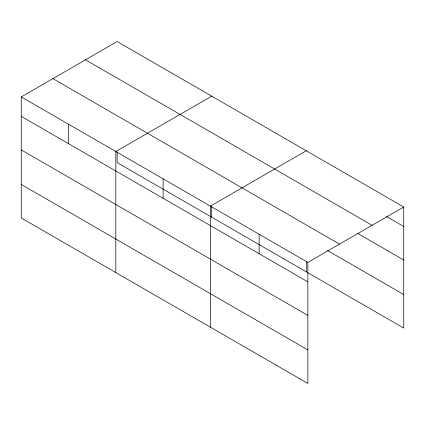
<?xml version="1.0" encoding="UTF-8"?>
<svg xmlns="http://www.w3.org/2000/svg" width="425" height="425" viewBox="0 0 425 425"><rect width="100%" height="100%" fill="white"/><g stroke="black" fill="none" stroke-linecap="round" stroke-linejoin="round"><path stroke-width="0.64" d="M307.854 315.377L307.854 262.39L21.25 96.916L21.25 217.972L307.854 383.446L307.854 315.377L21.25 149.908M117.146 152.092L117.146 162.61L403.75 328.084L403.75 207.028L117.146 41.554L21.25 96.916M211.724 96.162L115.828 151.523L115.828 272.579M306.303 150.763L210.412 206.13L210.412 327.186M307.854 262.39L403.75 207.028M386.553 216.559L403.75 226.488M85.499 59.824L372.103 225.298M357.892 233.538L403.75 260.015M52.897 78.646L339.501 244.12M327.51 250.543L403.75 294.557M21.25 116.381L307.854 281.849M21.25 184.45L307.854 349.918M306.303 261.306L306.303 271.819M259.133 234.26L259.133 253.72M211.724 206.04L211.724 217.218M163.12 178.824L163.12 198.289M68.542 124.222L68.542 143.682"/></g></svg>
